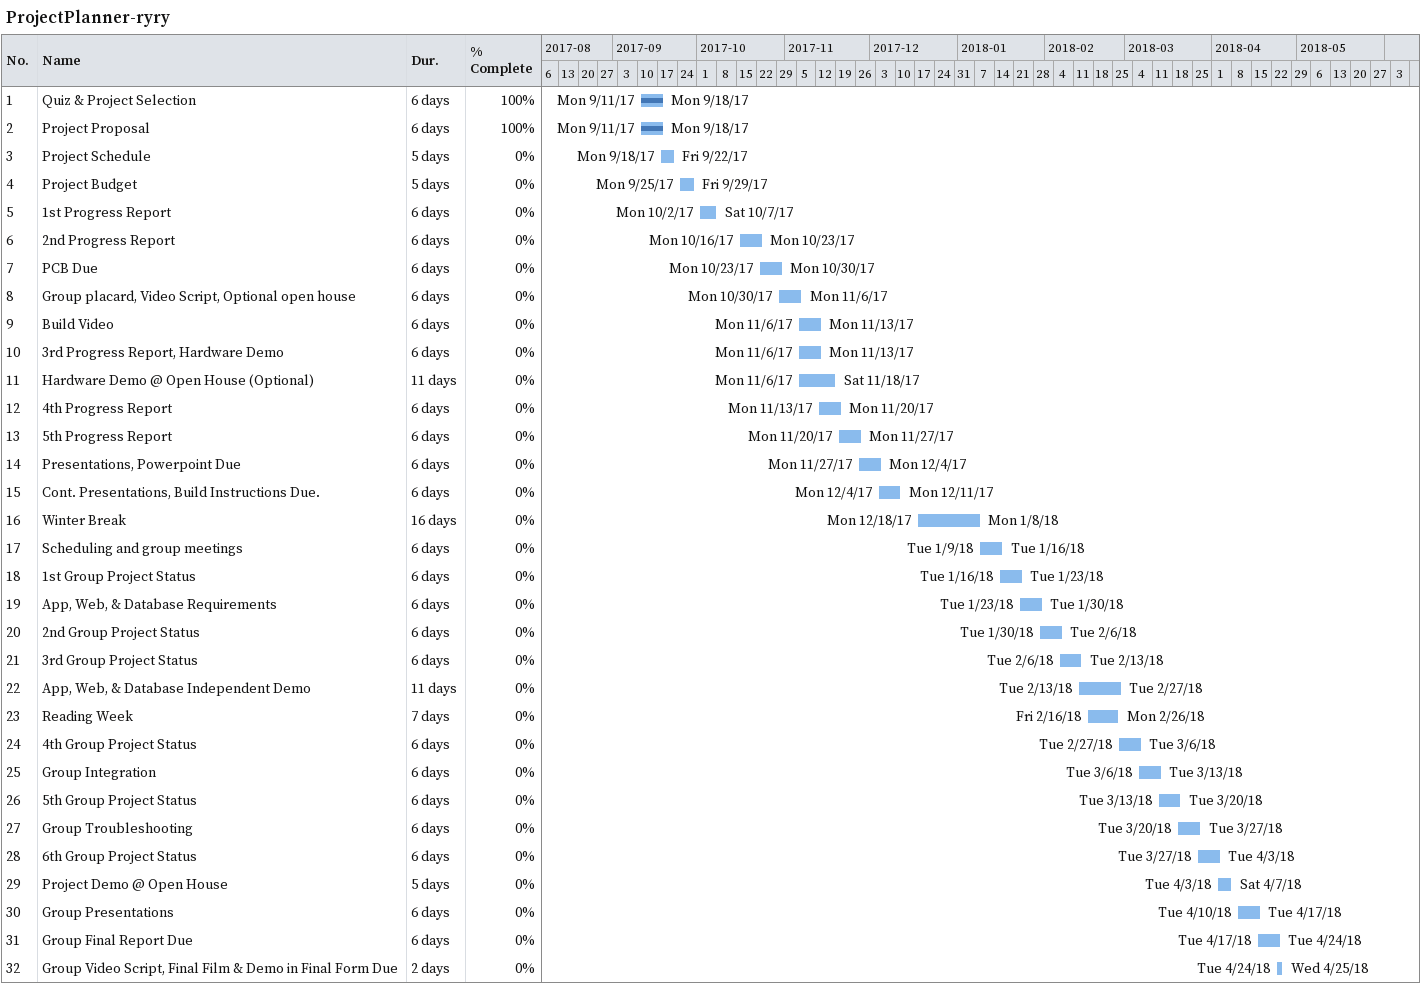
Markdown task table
ProjectPlanner-ryry

| ID | Task | Duration | Start | Finish | % complete |
|---|---|---|---|---|---|
| 1 | Quiz & Project Selection | 6d | 2017-09-11 | 2017-09-18 | 100 |
| 2 | Project Proposal | 6d | 2017-09-11 | 2017-09-18 | 100 |
| 3 | Project Schedule | 5d | 2017-09-18 | 2017-09-22 | 0 |
| 4 | Project Budget | 5d | 2017-09-25 | 2017-09-29 | 0 |
| 5 | 1st Progress Report | 6d | 2017-10-02 | 2017-10-07 | 0 |
| 6 | 2nd Progress Report | 6d | 2017-10-16 | 2017-10-23 | 0 |
| 7 | PCB Due | 6d | 2017-10-23 | 2017-10-30 | 0 |
| 8 | Group placard, Video Script, Optional open house | 6d | 2017-10-30 | 2017-11-06 | 0 |
| 9 | Build Video | 6d | 2017-11-06 | 2017-11-13 | 0 |
| 10 | 3rd Progress Report, Hardware Demo | 6d | 2017-11-06 | 2017-11-13 | 0 |
| 11 | Hardware Demo @ Open House (Optional) | 11d | 2017-11-06 | 2017-11-18 | 0 |
| 12 | 4th Progress Report | 6d | 2017-11-13 | 2017-11-20 | 0 |
| 13 | 5th Progress Report | 6d | 2017-11-20 | 2017-11-27 | 0 |
| 14 | Presentations, Powerpoint Due | 6d | 2017-11-27 | 2017-12-04 | 0 |
| 15 | Cont. Presentations, Build Instructions Due. | 6d | 2017-12-04 | 2017-12-11 | 0 |
| 16 | Winter Break | 16d | 2017-12-18 | 2018-01-08 | 0 |
| 17 | Scheduling and group meetings | 6d | 2018-01-09 | 2018-01-16 | 0 |
| 18 | 1st Group Project Status | 6d | 2018-01-16 | 2018-01-23 | 0 |
| 19 | App, Web, & Database Requirements | 6d | 2018-01-23 | 2018-01-30 | 0 |
| 20 | 2nd Group Project Status | 6d | 2018-01-30 | 2018-02-06 | 0 |
| 21 | 3rd Group Project Status | 6d | 2018-02-06 | 2018-02-13 | 0 |
| 22 | App, Web, & Database Independent Demo | 11d | 2018-02-13 | 2018-02-27 | 0 |
| 23 | Reading Week | 7d | 2018-02-16 | 2018-02-26 | 0 |
| 24 | 4th Group Project Status | 6d | 2018-02-27 | 2018-03-06 | 0 |
| 25 | Group Integration | 6d | 2018-03-06 | 2018-03-13 | 0 |
| 26 | 5th Group Project Status | 6d | 2018-03-13 | 2018-03-20 | 0 |
| 27 | Group Troubleshooting | 6d | 2018-03-20 | 2018-03-27 | 0 |
| 28 | 6th Group Project Status | 6d | 2018-03-27 | 2018-04-03 | 0 |
| 29 | Project Demo @ Open House | 5d | 2018-04-03 | 2018-04-07 | 0 |
| 30 | Group Presentations | 6d | 2018-04-10 | 2018-04-17 | 0 |
| 31 | Group Final Report Due | 6d | 2018-04-17 | 2018-04-24 | 0 |
| 32 | Group Video Script, Final Film & Demo in Final Form Due | 2d | 2018-04-24 | 2018-04-25 | 0 |
